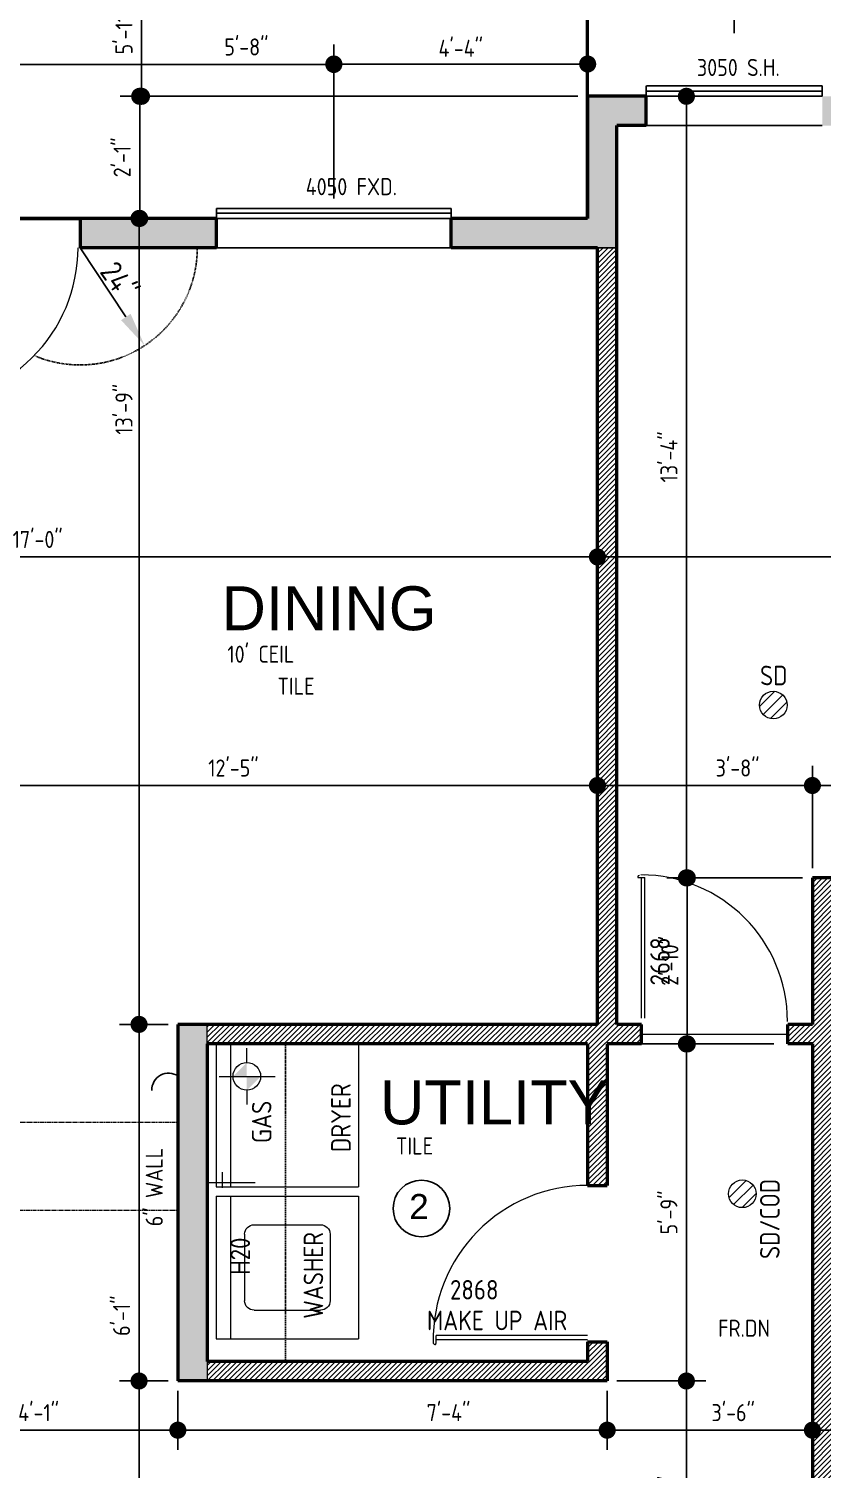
# Model space of a CAD drawing. Header units: inches. Extents: x 4 to 1638, y 6 to 1086.
# Drawn here: x 1094.2 to 1256.6, y 641.7 to 936.5 of the extents above; entities that cross this region are included whole.
import ezdxf
from ezdxf.enums import TextEntityAlignment as Align

# ---------------------------------------------------------------- set-up
doc = ezdxf.new("R2010")
doc.units = ezdxf.units.IN
doc.header["$MEASUREMENT"] = 0
doc.linetypes.add('HIDDEN', pattern=[0.375, 0.25, -0.125])
for name, color, linetype in [('CABS-FLOORPLAN', 132, 'Continuous'), ('ELECTRICAL WIRING', 137, 'HIDDEN'), ('TEXT', 7, 'Continuous'), ('WIN', 2, 'Continuous')]:
    doc.layers.add(name, color=color, linetype=linetype)
for name, color, linetype, lineweight in [('DIMS', 4, 'Continuous', 25), ('DOORS', 127, 'Continuous', 9), ('DOORTEXT', 253, 'Continuous', 20), ('FIXTURES', 2, 'Continuous', 15), ('HATCH', 139, 'Continuous', 0), ('L1', 251, 'Continuous', 0), ('ROOM LBLS', 253, 'Continuous', 30), ('TEXT LBLS', 81, 'Continuous', 18), ('WALLS', 7, 'Continuous', 50), ('WINDWS LBLS', 121, 'Continuous', 18)]:
    doc.layers.add(name, color=color, linetype=linetype, lineweight=lineweight)
doc.styles.add('ARCH', font='ARCHITXT.SHX')
doc.styles.add('SWIS72', font='swissel.ttf', dxfattribs={"height": 4.5})
doc.styles.add('TEXT1', font='ARCHITXT.shx')
doc.dimstyles.new('ARCHITECTURAL', dxfattribs={"dimtxt": 3.5, "dimasz": 3.5, "dimexe": 4, "dimexo": 2, "dimgap": 1.5, "dimtad": 1, "dimdec": 1, "dimzin": 3, "dimdsep": 46, "dimlunit": 4, "dimtxsty": 'ARCH', "dimblk": 'DOT', "dimcen": 0.0625, "dimadec": 0, "dimazin": 0, "dimtfac": 1, "dimtdec": 1, "dimtix": 1, "dimtofl": 0, "dimtmove": 1, "dimatfit": 2, "dimldrblk": 'DOTSMALL', "dimfxl": 1, "dimtolj": 1, "dimtzin": 0, "dimarcsym": 0})
pattern_1 = [(45, (-49103.8698, 93453.425), (-0.530330086, 0.530330086), [])]
pattern_2 = [(45, (-53643.4519, 59312.6311), (-1.175565024, 1.175565024), [])]

# ---------------------------------------------------------------- blocks, each defined once
blk = doc.blocks.new('WASH_DRY')
at = {"layer": 'FIXTURES'}
for p, q in [((-30.7, 37.27), (-30.7, 7.27)), ((-30.7, 37.27), (-0.7, 37.27)), ((-0.7, 37.27), (-0.7, 7.27)), ((1.3, 37.27), (1.3, 7.27)), ((1.3, 37.27), (31.3, 37.27)), ((31.3, 37.27), (31.3, 7.27)), ((-30.7, 34.27), (-0.7, 34.27)), ((1.3, 34.27), (31.3, 34.27)), ((9.3, 31.27), (23.3, 31.27)), ((7.3, 29.27), (7.3, 15.27)), ((25.3, 29.27), (25.3, 15.27)), ((9.3, 13.27), (23.3, 13.27)), ((-30.7, 7.27), (-0.7, 7.27)), ((1.3, 7.27), (31.3, 7.27))]:
    blk.add_line(p, q, dxfattribs=at)
for centre, start, end in [((9.3, 29.27), 90, 180), ((23.3, 29.27), 0, 90), ((9.3, 15.27), 180, 270), ((23.3, 15.27), 270, 0)]:
    blk.add_arc(centre, 2, start, end, dxfattribs=at)
blk = doc.blocks.new('_Dot')
at = {"layer": 'DIMS', "color": 0, "lineweight": -2}
blk.add_line((-0.5, 0), (-1, 0), dxfattribs=at)
at = {"layer": 'DIMS', "color": 0, "const_width": 0.5}
blk.add_lwpolyline([(-0.25, 0, 1), (0.25, 0, 1)], format="xyb", close=True, dxfattribs=at)
blk = doc.blocks.new('*D145')
at = {"layer": 'Defpoints', "color": 0, "ltscale": 0.5, "transparency": 16777216}
for p in [(1075.69, 694.72, 0.25), (1124.69, 659.72), (1124.69, 649.65)]:
    blk.add_point(p, dxfattribs=at)
at = {"layer": 'DIMS', "color": 0, "lineweight": -2, "ltscale": 0.5, "transparency": 16777216}
for p, q in [((1075.69, 692.72), (1075.69, 645.65)), ((1124.69, 657.72), (1124.69, 645.65)), ((1079.19, 649.65), (1121.19, 649.65))]:
    blk.add_line(p, q, dxfattribs=at)
at = {"layer": 'DIMS', "color": 0, "lineweight": -2, "ltscale": 0.5, "transparency": 16777216, "xscale": 3.5, "yscale": 3.5, "zscale": 3.5, "rotation": 180}
blk.add_blockref('_Dot', (1075.69, 649.65), dxfattribs=at)
at = {"layer": 'DIMS', "color": 0, "lineweight": -2, "ltscale": 0.5, "transparency": 16777216, "xscale": 3.5, "yscale": 3.5, "zscale": 3.5}
blk.add_blockref('_Dot', (1124.69, 649.65), dxfattribs=at)
at = {"layer": 'DIMS', "color": 0, "ltscale": 0.5, "transparency": 16777216, "insert": (1096.19, 653.24), "char_height": 3.5, "attachment_point": 5, "style": 'ARCH'}
blk.add_mtext('\\A1;4\'-1"', dxfattribs=at)
blk = doc.blocks.new('_DotSmall')
at = {"layer": 'DIMS', "color": 0, "const_width": 0.5}
blk.add_lwpolyline([(-0.0625, 0, 1), (0.0625, 0, 1)], format="xyb", close=True, dxfattribs=at)
blk = doc.blocks.new('*D146')
at = {"layer": 'Defpoints', "color": 0, "ltscale": 0.5, "transparency": 16777216}
for p in [(1124.69, 659.72), (1212.57, 659.72), (1212.57, 649.65)]:
    blk.add_point(p, dxfattribs=at)
at = {"layer": 'DIMS', "color": 0, "lineweight": -2, "ltscale": 0.5, "transparency": 16777216}
for p, q in [((1124.69, 657.72), (1124.69, 645.65)), ((1212.57, 657.72), (1212.57, 645.65)), ((1128.19, 649.65), (1209.07, 649.65))]:
    blk.add_line(p, q, dxfattribs=at)
at = {"layer": 'DIMS', "color": 0, "lineweight": -2, "ltscale": 0.5, "transparency": 16777216, "xscale": 3.5, "yscale": 3.5, "zscale": 3.5, "rotation": 180}
blk.add_blockref('_Dot', (1124.69, 649.65), dxfattribs=at)
at = {"layer": 'DIMS', "color": 0, "lineweight": -2, "ltscale": 0.5, "transparency": 16777216, "xscale": 3.5, "yscale": 3.5, "zscale": 3.5}
blk.add_blockref('_Dot', (1212.57, 649.65), dxfattribs=at)
at = {"layer": 'DIMS', "color": 0, "ltscale": 0.5, "transparency": 16777216, "insert": (1180.09, 653.24), "char_height": 3.5, "attachment_point": 5, "style": 'ARCH'}
blk.add_mtext('\\A1;7\'-4"', dxfattribs=at)
blk = doc.blocks.new('*D147')
at = {"layer": 'Defpoints', "color": 0, "ltscale": 0.5, "transparency": 16777216}
for p in [(1212.57, 659.72), (1254.57, 649.65), (1254.57, 641.72)]:
    blk.add_point(p, dxfattribs=at)
at = {"layer": 'DIMS', "color": 0, "lineweight": -2, "ltscale": 0.5, "transparency": 16777216}
for p, q in [((1212.57, 657.72), (1212.57, 645.65)), ((1254.57, 643.72), (1254.57, 653.65)), ((1216.07, 649.65), (1251.07, 649.65))]:
    blk.add_line(p, q, dxfattribs=at)
at = {"layer": 'DIMS', "color": 0, "lineweight": -2, "ltscale": 0.5, "transparency": 16777216, "xscale": 3.5, "yscale": 3.5, "zscale": 3.5, "rotation": 180}
blk.add_blockref('_Dot', (1212.57, 649.65), dxfattribs=at)
at = {"layer": 'DIMS', "color": 0, "lineweight": -2, "ltscale": 0.5, "transparency": 16777216, "xscale": 3.5, "yscale": 3.5, "zscale": 3.5}
blk.add_blockref('_Dot', (1254.57, 649.65), dxfattribs=at)
at = {"layer": 'DIMS', "color": 0, "ltscale": 0.5, "transparency": 16777216, "insert": (1238.36, 653.24), "char_height": 3.5, "attachment_point": 5, "style": 'ARCH'}
blk.add_mtext('\\A1;3\'-6"', dxfattribs=at)
blk = doc.blocks.new('*D148')
at = {"layer": 'Defpoints', "color": 0, "ltscale": 0.5, "transparency": 16777216}
for p in [(1329.57, 649.65), (1329.57, 644.02), (1254.57, 634.74)]:
    blk.add_point(p, dxfattribs=at)
at = {"layer": 'DIMS', "color": 0, "lineweight": -2, "ltscale": 0.5, "transparency": 16777216}
for p, q in [((1254.57, 636.74), (1254.57, 653.65)), ((1329.57, 646.02), (1329.57, 653.65)), ((1258.07, 649.65), (1326.07, 649.65))]:
    blk.add_line(p, q, dxfattribs=at)
at = {"layer": 'DIMS', "color": 0, "lineweight": -2, "ltscale": 0.5, "transparency": 16777216, "xscale": 3.5, "yscale": 3.5, "zscale": 3.5, "rotation": 180}
blk.add_blockref('_Dot', (1254.57, 649.65), dxfattribs=at)
at = {"layer": 'DIMS', "color": 0, "lineweight": -2, "ltscale": 0.5, "transparency": 16777216, "xscale": 3.5, "yscale": 3.5, "zscale": 3.5}
blk.add_blockref('_Dot', (1329.57, 649.65), dxfattribs=at)
at = {"layer": 'DIMS', "color": 0, "ltscale": 0.5, "transparency": 16777216, "insert": (1295.16, 653.24), "char_height": 3.5, "attachment_point": 5, "style": 'ARCH'}
blk.add_mtext('\\A1;6\'-3"', dxfattribs=at)
blk = doc.blocks.new('*D154')
at = {"layer": 'Defpoints', "color": 0, "ltscale": 0.5, "transparency": 16777216}
for p in [(1238.58, 958.72), (1238.58, 933.63), (1208.57, 922.72)]:
    blk.add_point(p, dxfattribs=at)
at = {"layer": 'DIMS', "color": 0, "lineweight": -2, "ltscale": 0.5, "transparency": 16777216}
for p, q in [((1208.57, 924.72), (1208.57, 962.72)), ((1238.58, 935.63), (1238.58, 962.72)), ((1212.07, 958.72), (1235.08, 958.72))]:
    blk.add_line(p, q, dxfattribs=at)
at = {"layer": 'DIMS', "color": 0, "lineweight": -2, "ltscale": 0.5, "transparency": 16777216, "xscale": 3.5, "yscale": 3.5, "zscale": 3.5, "rotation": 180}
blk.add_blockref('_Dot', (1208.57, 958.72), dxfattribs=at)
at = {"layer": 'DIMS', "color": 0, "lineweight": -2, "ltscale": 0.5, "transparency": 16777216, "xscale": 3.5, "yscale": 3.5, "zscale": 3.5}
blk.add_blockref('_Dot', (1238.58, 958.72), dxfattribs=at)
at = {"layer": 'DIMS', "color": 0, "ltscale": 0.5, "transparency": 16777216, "insert": (1223.58, 962.31), "char_height": 3.5, "attachment_point": 5, "style": 'ARCH'}
blk.add_mtext('\\A1;2\'-6"', dxfattribs=at)
blk = doc.blocks.new('*D155')
at = {"layer": 'Defpoints', "color": 0, "ltscale": 0.5, "transparency": 16777216}
for p in [(1375.58, 958.72), (1238.58, 933.63), (1375.58, 933.3)]:
    blk.add_point(p, dxfattribs=at)
at = {"layer": 'DIMS', "color": 0, "lineweight": -2, "ltscale": 0.5, "transparency": 16777216}
for p, q in [((1238.58, 935.63), (1238.58, 962.72)), ((1375.58, 935.3), (1375.58, 962.72)), ((1242.08, 958.72), (1372.08, 958.72))]:
    blk.add_line(p, q, dxfattribs=at)
at = {"layer": 'DIMS', "color": 0, "lineweight": -2, "ltscale": 0.5, "transparency": 16777216, "xscale": 3.5, "yscale": 3.5, "zscale": 3.5, "rotation": 180}
blk.add_blockref('_Dot', (1238.58, 958.72), dxfattribs=at)
at = {"layer": 'DIMS', "color": 0, "lineweight": -2, "ltscale": 0.5, "transparency": 16777216, "xscale": 3.5, "yscale": 3.5, "zscale": 3.5}
blk.add_blockref('_Dot', (1375.58, 958.72), dxfattribs=at)
at = {"layer": 'DIMS', "color": 0, "ltscale": 0.5, "transparency": 16777216, "insert": (1307.08, 962.31), "char_height": 3.5, "attachment_point": 5, "style": 'ARCH'}
blk.add_mtext('\\A1;11\'-5"', dxfattribs=at)
blk = doc.blocks.new('*D156')
at = {"layer": 'Defpoints', "color": 0, "ltscale": 0.5, "transparency": 16777216}
for p in [(1405.57, 1039.02), (1405.57, 922.72), (949.57, 897.72)]:
    blk.add_point(p, dxfattribs=at)
at = {"layer": 'DIMS', "color": 0, "lineweight": -2, "ltscale": 0.5, "transparency": 16777216}
for p, q in [((949.57, 899.72), (949.57, 1043.02)), ((1405.57, 924.72), (1405.57, 1043.02)), ((953.07, 1039.02), (1402.07, 1039.02))]:
    blk.add_line(p, q, dxfattribs=at)
at = {"layer": 'DIMS', "color": 0, "lineweight": -2, "ltscale": 0.5, "transparency": 16777216, "xscale": 3.5, "yscale": 3.5, "zscale": 3.5, "rotation": 180}
blk.add_blockref('_Dot', (949.57, 1039.02), dxfattribs=at)
at = {"layer": 'DIMS', "color": 0, "lineweight": -2, "ltscale": 0.5, "transparency": 16777216, "xscale": 3.5, "yscale": 3.5, "zscale": 3.5}
blk.add_blockref('_Dot', (1405.57, 1039.02), dxfattribs=at)
at = {"layer": 'DIMS', "color": 0, "ltscale": 0.5, "transparency": 16777216, "insert": (1177.57, 1042.61), "char_height": 3.5, "attachment_point": 5, "style": 'ARCH'}
blk.add_mtext('\\A1;38\'-0"', dxfattribs=at)
blk = doc.blocks.new('*D157')
at = {"layer": 'Defpoints', "color": 0, "ltscale": 0.5, "transparency": 16777216}
for p in [(1405.57, 1020.72), (1208.57, 993.72), (1405.57, 922.72)]:
    blk.add_point(p, dxfattribs=at)
at = {"layer": 'DIMS', "color": 0, "lineweight": -2, "ltscale": 0.5, "transparency": 16777216}
for p, q in [((1208.57, 995.72), (1208.57, 1024.72)), ((1405.57, 924.72), (1405.57, 1024.72)), ((1212.07, 1020.72), (1402.07, 1020.72))]:
    blk.add_line(p, q, dxfattribs=at)
at = {"layer": 'DIMS', "color": 0, "lineweight": -2, "ltscale": 0.5, "transparency": 16777216, "xscale": 3.5, "yscale": 3.5, "zscale": 3.5, "rotation": 180}
blk.add_blockref('_Dot', (1208.57, 1020.72), dxfattribs=at)
at = {"layer": 'DIMS', "color": 0, "lineweight": -2, "ltscale": 0.5, "transparency": 16777216, "xscale": 3.5, "yscale": 3.5, "zscale": 3.5}
blk.add_blockref('_Dot', (1405.57, 1020.72), dxfattribs=at)
at = {"layer": 'DIMS', "color": 0, "ltscale": 0.5, "transparency": 16777216, "insert": (1307.07, 1024.31), "char_height": 3.5, "attachment_point": 5, "style": 'ARCH'}
blk.add_mtext('\\A1;16\'-5"', dxfattribs=at)
blk = doc.blocks.new('*D167')
at = {"layer": 'Defpoints', "color": 0, "ltscale": 0.5, "transparency": 16777216}
for p in [(1116.75, 659.72), (1124.69, 659.72), (1103.57, 475.72)]:
    blk.add_point(p, dxfattribs=at)
at = {"layer": 'DIMS', "color": 0, "lineweight": -2, "ltscale": 0.5, "transparency": 16777216}
for p, q in [((1122.69, 659.72), (1112.75, 659.72)), ((1116.75, 479.22), (1116.75, 656.22)), ((1105.57, 475.72), (1120.75, 475.72))]:
    blk.add_line(p, q, dxfattribs=at)
at = {"layer": 'DIMS', "color": 0, "lineweight": -2, "ltscale": 0.5, "transparency": 16777216, "xscale": 3.5, "yscale": 3.5, "zscale": 3.5}
for p, rotation in [((1116.75, 659.72), 90), ((1116.75, 475.72), 270)]:
    blk.add_blockref('_Dot', p, dxfattribs=dict(at, rotation=rotation))
at = {"layer": 'DIMS', "color": 0, "ltscale": 0.5, "transparency": 16777216, "insert": (1112.67, 583.04), "char_height": 3.5, "attachment_point": 5, "rotation": 90, "style": 'ARCH'}
blk.add_mtext('\\A1;15\'-4"', dxfattribs=at)
blk = doc.blocks.new('*D168')
at = {"layer": 'Defpoints', "color": 0, "ltscale": 0.5, "transparency": 16777216}
for p in [(1116.75, 897.72), (1116.75, 897.72), (1124.69, 732.72)]:
    blk.add_point(p, dxfattribs=at)
at = {"layer": 'DIMS', "color": 0, "lineweight": -2, "ltscale": 0.5, "transparency": 16777216}
for p, q in [((1114.75, 897.72), (1112.75, 897.72)), ((1116.75, 736.22), (1116.75, 894.22)), ((1122.69, 732.72), (1112.75, 732.72))]:
    blk.add_line(p, q, dxfattribs=at)
at = {"layer": 'DIMS', "color": 0, "lineweight": -2, "ltscale": 0.5, "transparency": 16777216, "xscale": 3.5, "yscale": 3.5, "zscale": 3.5}
for p, rotation in [((1116.75, 897.72), 90), ((1116.75, 732.72), 270)]:
    blk.add_blockref('_Dot', p, dxfattribs=dict(at, rotation=rotation))
at = {"layer": 'DIMS', "color": 0, "ltscale": 0.5, "transparency": 16777216, "insert": (1113.67, 858.65), "char_height": 3.5, "attachment_point": 5, "rotation": 90, "style": 'ARCH'}
blk.add_mtext('\\A1;13\'-9"', dxfattribs=at)
blk = doc.blocks.new('*D170')
at = {"layer": 'Defpoints', "color": 0, "ltscale": 0.5, "transparency": 16777216}
for p in [(1217.66, 728.72), (1228.78, 728.72), (1212.57, 659.72)]:
    blk.add_point(p, dxfattribs=at)
at = {"layer": 'DIMS', "color": 0, "lineweight": -2, "ltscale": 0.5, "transparency": 16777216}
for p, q in [((1219.66, 728.72), (1232.78, 728.72)), ((1228.78, 663.22), (1228.78, 725.22)), ((1214.57, 659.72), (1232.78, 659.72))]:
    blk.add_line(p, q, dxfattribs=at)
at = {"layer": 'DIMS', "color": 0, "lineweight": -2, "ltscale": 0.5, "transparency": 16777216, "xscale": 3.5, "yscale": 3.5, "zscale": 3.5}
for p, rotation in [((1228.78, 728.72), 90), ((1228.78, 659.72), 270)]:
    blk.add_blockref('_Dot', p, dxfattribs=dict(at, rotation=rotation))
at = {"layer": 'DIMS', "color": 0, "ltscale": 0.5, "transparency": 16777216, "insert": (1225.2, 694.22), "char_height": 3.5, "attachment_point": 5, "rotation": 90, "style": 'ARCH'}
blk.add_mtext('\\A1;5\'-9"', dxfattribs=at)
blk = doc.blocks.new('*D171')
at = {"layer": 'Defpoints', "color": 0, "ltscale": 0.5, "transparency": 16777216}
for p in [(1212.57, 659.72), (1219.47, 613.72), (1228.78, 613.72)]:
    blk.add_point(p, dxfattribs=at)
at = {"layer": 'DIMS', "color": 0, "lineweight": -2, "ltscale": 0.5, "transparency": 16777216}
for p, q in [((1214.57, 659.72), (1232.78, 659.72)), ((1228.78, 656.22), (1228.78, 617.22)), ((1221.47, 613.72), (1232.78, 613.72))]:
    blk.add_line(p, q, dxfattribs=at)
at = {"layer": 'DIMS', "color": 0, "lineweight": -2, "ltscale": 0.5, "transparency": 16777216, "xscale": 3.5, "yscale": 3.5, "zscale": 3.5}
for p, rotation in [((1228.78, 659.72), 90), ((1228.78, 613.72), 270)]:
    blk.add_blockref('_Dot', p, dxfattribs=dict(at, rotation=rotation))
at = {"layer": 'DIMS', "color": 0, "ltscale": 0.5, "transparency": 16777216, "insert": (1225.2, 635.16), "char_height": 3.5, "attachment_point": 5, "rotation": 90, "style": 'ARCH'}
blk.add_mtext('\\A1;3\'-10"', dxfattribs=at)
blk = doc.blocks.new('*D176')
at = {"layer": 'Defpoints', "color": 0, "ltscale": 0.5, "transparency": 16777216}
for p in [(1214.57, 922.72), (1228.78, 922.72), (1254.57, 762.72)]:
    blk.add_point(p, dxfattribs=at)
at = {"layer": 'DIMS', "color": 0, "lineweight": -2, "ltscale": 0.5, "transparency": 16777216}
for p, q in [((1216.57, 922.72), (1232.78, 922.72)), ((1228.78, 766.22), (1228.78, 919.22)), ((1252.57, 762.72), (1224.78, 762.72))]:
    blk.add_line(p, q, dxfattribs=at)
at = {"layer": 'DIMS', "color": 0, "lineweight": -2, "ltscale": 0.5, "transparency": 16777216, "xscale": 3.5, "yscale": 3.5, "zscale": 3.5}
for p, rotation in [((1228.78, 922.72), 90), ((1228.78, 762.72), 270)]:
    blk.add_blockref('_Dot', p, dxfattribs=dict(at, rotation=rotation))
at = {"layer": 'DIMS', "color": 0, "ltscale": 0.5, "transparency": 16777216, "insert": (1225.2, 848.9), "char_height": 3.5, "attachment_point": 5, "rotation": 90, "style": 'ARCH'}
blk.add_mtext('\\A1;13\'-4"', dxfattribs=at)
blk = doc.blocks.new('*D181')
at = {"layer": 'Defpoints', "color": 0, "ltscale": 0.5, "transparency": 16777216}
for p in [(1112.86, 993.72), (1117.25, 993.72), (1208.57, 922.72)]:
    blk.add_point(p, dxfattribs=at)
at = {"layer": 'DIMS', "color": 0, "lineweight": -2, "ltscale": 0.5, "transparency": 16777216}
for p, q in [((1114.86, 993.72), (1121.25, 993.72)), ((1117.25, 926.22), (1117.25, 990.22)), ((1206.57, 922.72), (1113.25, 922.72))]:
    blk.add_line(p, q, dxfattribs=at)
at = {"layer": 'DIMS', "color": 0, "lineweight": -2, "ltscale": 0.5, "transparency": 16777216, "xscale": 3.5, "yscale": 3.5, "zscale": 3.5}
for p, rotation in [((1117.25, 993.72), 90), ((1117.25, 922.72), 270)]:
    blk.add_blockref('_Dot', p, dxfattribs=dict(at, rotation=rotation))
at = {"layer": 'DIMS', "color": 0, "ltscale": 0.5, "transparency": 16777216, "insert": (1113.67, 936.19), "char_height": 3.5, "attachment_point": 5, "rotation": 90, "style": 'ARCH'}
blk.add_mtext('\\A1;5\'-11"', dxfattribs=at)
blk = doc.blocks.new('*D182')
at = {"layer": 'Defpoints', "color": 0, "ltscale": 0.5, "transparency": 16777216}
for p in [(1208.57, 929.33), (1156.62, 899.77), (1208.57, 897.72)]:
    blk.add_point(p, dxfattribs=at)
at = {"layer": 'DIMS', "color": 0, "lineweight": -2, "ltscale": 0.5, "transparency": 16777216}
for p, q in [((1156.62, 901.77), (1156.62, 933.33)), ((1208.57, 899.72), (1208.57, 933.33)), ((1160.12, 929.33), (1205.07, 929.33))]:
    blk.add_line(p, q, dxfattribs=at)
at = {"layer": 'DIMS', "color": 0, "lineweight": -2, "ltscale": 0.5, "transparency": 16777216, "xscale": 3.5, "yscale": 3.5, "zscale": 3.5, "rotation": 180}
blk.add_blockref('_Dot', (1156.62, 929.33), dxfattribs=at)
at = {"layer": 'DIMS', "color": 0, "lineweight": -2, "ltscale": 0.5, "transparency": 16777216, "xscale": 3.5, "yscale": 3.5, "zscale": 3.5}
blk.add_blockref('_Dot', (1208.57, 929.33), dxfattribs=at)
at = {"layer": 'DIMS', "color": 0, "ltscale": 0.5, "transparency": 16777216, "insert": (1182.6, 932.54), "char_height": 3.5, "attachment_point": 5, "style": 'ARCH'}
blk.add_mtext('\\A1;4\'-4"', dxfattribs=at)
blk = doc.blocks.new('*D185')
at = {"layer": 'Defpoints', "color": 0, "ltscale": 0.5, "transparency": 16777216}
for p in [(1294.57, 781.63), (1254.57, 762.72), (1294.57, 760.78)]:
    blk.add_point(p, dxfattribs=at)
at = {"layer": 'DIMS', "color": 0, "lineweight": -2, "ltscale": 0.5, "transparency": 16777216}
for p, q in [((1254.57, 764.72), (1254.57, 785.63)), ((1294.57, 762.78), (1294.57, 785.63)), ((1258.07, 781.63), (1291.07, 781.63))]:
    blk.add_line(p, q, dxfattribs=at)
at = {"layer": 'DIMS', "color": 0, "lineweight": -2, "ltscale": 0.5, "transparency": 16777216, "xscale": 3.5, "yscale": 3.5, "zscale": 3.5, "rotation": 180}
blk.add_blockref('_Dot', (1254.57, 781.63), dxfattribs=at)
at = {"layer": 'DIMS', "color": 0, "lineweight": -2, "ltscale": 0.5, "transparency": 16777216, "xscale": 3.5, "yscale": 3.5, "zscale": 3.5}
blk.add_blockref('_Dot', (1294.57, 781.63), dxfattribs=at)
at = {"layer": 'DIMS', "color": 0, "ltscale": 0.5, "transparency": 16777216, "insert": (1274.57, 785.21), "char_height": 3.5, "attachment_point": 5, "style": 'ARCH'}
blk.add_mtext('\\A1;3\'-4"', dxfattribs=at)
blk = doc.blocks.new('*D187')
at = {"layer": 'Defpoints', "color": 0, "ltscale": 0.5, "transparency": 16777216}
for p in [(1254.57, 762.72), (1228.97, 728.72), (1248.66, 728.72)]:
    blk.add_point(p, dxfattribs=at)
at = {"layer": 'DIMS', "color": 0, "lineweight": -2, "ltscale": 0.5, "transparency": 16777216}
for p, q in [((1252.57, 762.72), (1224.97, 762.72)), ((1228.97, 759.22), (1228.97, 732.22)), ((1246.66, 728.72), (1224.97, 728.72))]:
    blk.add_line(p, q, dxfattribs=at)
at = {"layer": 'DIMS', "color": 0, "lineweight": -2, "ltscale": 0.5, "transparency": 16777216, "xscale": 3.5, "yscale": 3.5, "zscale": 3.5}
for p, rotation in [((1228.97, 762.72), 90), ((1228.97, 728.72), 270)]:
    blk.add_blockref('_Dot', p, dxfattribs=dict(at, rotation=rotation))
at = {"layer": 'DIMS', "color": 0, "ltscale": 0.5, "transparency": 16777216, "insert": (1225.39, 745.72), "char_height": 3.5, "attachment_point": 5, "rotation": 90, "style": 'ARCH'}
blk.add_mtext('\\A1;2\'-10"', dxfattribs=at)
blk = doc.blocks.new('*D202')
at = {"layer": 'Defpoints', "color": 0, "ltscale": 0.5, "transparency": 16777216}
for p in [(1088.68, 929.24), (1156.62, 899.77), (1088.68, 897.72)]:
    blk.add_point(p, dxfattribs=at)
at = {"layer": 'DIMS', "color": 0, "lineweight": -2, "ltscale": 0.5, "transparency": 16777216}
for p, q in [((1088.68, 899.72), (1088.68, 933.24)), ((1156.62, 901.77), (1156.62, 933.24)), ((1153.12, 929.24), (1092.18, 929.24))]:
    blk.add_line(p, q, dxfattribs=at)
at = {"layer": 'DIMS', "color": 0, "lineweight": -2, "ltscale": 0.5, "transparency": 16777216, "xscale": 3.5, "yscale": 3.5, "zscale": 3.5, "rotation": 180}
blk.add_blockref('_Dot', (1088.68, 929.24), dxfattribs=at)
at = {"layer": 'DIMS', "color": 0, "lineweight": -2, "ltscale": 0.5, "transparency": 16777216, "xscale": 3.5, "yscale": 3.5, "zscale": 3.5}
blk.add_blockref('_Dot', (1156.62, 929.24), dxfattribs=at)
at = {"layer": 'DIMS', "color": 0, "ltscale": 0.5, "transparency": 16777216, "insert": (1138.72, 932.82), "char_height": 3.5, "attachment_point": 5, "style": 'ARCH'}
blk.add_mtext('\\A1;5\'-8"', dxfattribs=at)
blk = doc.blocks.new('*D203')
at = {"layer": 'Defpoints', "color": 0, "ltscale": 0.5, "transparency": 16777216}
for p in [(1116.75, 732.72), (1124.69, 732.72), (1124.69, 659.72)]:
    blk.add_point(p, dxfattribs=at)
at = {"layer": 'DIMS', "color": 0, "lineweight": -2, "ltscale": 0.5, "transparency": 16777216}
for p, q in [((1122.69, 732.72), (1112.75, 732.72)), ((1116.75, 663.22), (1116.75, 729.22)), ((1122.69, 659.72), (1112.75, 659.72))]:
    blk.add_line(p, q, dxfattribs=at)
at = {"layer": 'DIMS', "color": 0, "lineweight": -2, "ltscale": 0.5, "transparency": 16777216, "xscale": 3.5, "yscale": 3.5, "zscale": 3.5}
for p, rotation in [((1116.75, 732.72), 90), ((1116.75, 659.72), 270)]:
    blk.add_blockref('_Dot', p, dxfattribs=dict(at, rotation=rotation))
at = {"layer": 'DIMS', "color": 0, "ltscale": 0.5, "transparency": 16777216, "insert": (1113.17, 673.09), "char_height": 3.5, "attachment_point": 5, "rotation": 90, "style": 'ARCH'}
blk.add_mtext('\\A1;6\'-1"', dxfattribs=at)
blk = doc.blocks.new('*D210')
at = {"layer": 'Defpoints', "color": 0, "ltscale": 0.5, "transparency": 16777216}
for p in [(1210.57, 781.63), (1210.57, 765.72), (1254.57, 762.72)]:
    blk.add_point(p, dxfattribs=at)
at = {"layer": 'DIMS', "color": 0, "lineweight": -2, "ltscale": 0.5, "transparency": 16777216}
for p, q in [((1210.57, 767.72), (1210.57, 785.63)), ((1254.57, 764.72), (1254.57, 785.63)), ((1251.07, 781.63), (1214.07, 781.63))]:
    blk.add_line(p, q, dxfattribs=at)
at = {"layer": 'DIMS', "color": 0, "lineweight": -2, "ltscale": 0.5, "transparency": 16777216, "xscale": 3.5, "yscale": 3.5, "zscale": 3.5, "rotation": 180}
blk.add_blockref('_Dot', (1210.57, 781.63), dxfattribs=at)
at = {"layer": 'DIMS', "color": 0, "lineweight": -2, "ltscale": 0.5, "transparency": 16777216, "xscale": 3.5, "yscale": 3.5, "zscale": 3.5}
blk.add_blockref('_Dot', (1254.57, 781.63), dxfattribs=at)
at = {"layer": 'DIMS', "color": 0, "ltscale": 0.5, "transparency": 16777216, "insert": (1239.26, 785.21), "char_height": 3.5, "attachment_point": 5, "style": 'ARCH'}
blk.add_mtext('\\A1;3\'-8"', dxfattribs=at)
blk = doc.blocks.new('*D213')
at = {"layer": 'Defpoints', "color": 0, "ltscale": 0.5, "transparency": 16777216}
for p in [(1006.54, 867.72, -0.03), (1210.57, 828.42), (1210.57, 821.01)]:
    blk.add_point(p, dxfattribs=at)
at = {"layer": 'DIMS', "color": 0, "lineweight": -2, "ltscale": 0.5, "transparency": 16777216}
for p, q in [((1006.54, 865.72), (1006.54, 824.42)), ((1210.57, 823.01), (1210.57, 832.42)), ((1010.04, 828.42), (1207.07, 828.42))]:
    blk.add_line(p, q, dxfattribs=at)
at = {"layer": 'DIMS', "color": 0, "lineweight": -2, "ltscale": 0.5, "transparency": 16777216, "xscale": 3.5, "yscale": 3.5, "zscale": 3.5, "rotation": 180}
blk.add_blockref('_Dot', (1006.54, 828.42), dxfattribs=at)
at = {"layer": 'DIMS', "color": 0, "lineweight": -2, "ltscale": 0.5, "transparency": 16777216, "xscale": 3.5, "yscale": 3.5, "zscale": 3.5}
blk.add_blockref('_Dot', (1210.57, 828.42), dxfattribs=at)
at = {"layer": 'DIMS', "color": 0, "ltscale": 0.5, "transparency": 16777216, "insert": (1096, 832), "char_height": 3.5, "attachment_point": 5, "style": 'ARCH'}
blk.add_mtext('\\A1;17\'-0"', dxfattribs=at)
blk = doc.blocks.new('*D188')
at = {"layer": 'Defpoints', "color": 0, "ltscale": 0.5, "transparency": 16777216}
for p in [(1208.57, 1020.72), (1208.57, 993.72), (949.57, 897.72)]:
    blk.add_point(p, dxfattribs=at)
at = {"layer": 'DIMS', "color": 0, "lineweight": -2, "ltscale": 0.5, "transparency": 16777216}
for p, q in [((949.57, 899.72), (949.57, 1024.72)), ((1208.57, 995.72), (1208.57, 1024.72)), ((953.07, 1020.72), (1205.07, 1020.72))]:
    blk.add_line(p, q, dxfattribs=at)
at = {"layer": 'DIMS', "color": 0, "lineweight": -2, "ltscale": 0.5, "transparency": 16777216, "xscale": 3.5, "yscale": 3.5, "zscale": 3.5, "rotation": 180}
blk.add_blockref('_Dot', (949.57, 1020.72), dxfattribs=at)
at = {"layer": 'DIMS', "color": 0, "lineweight": -2, "ltscale": 0.5, "transparency": 16777216, "xscale": 3.5, "yscale": 3.5, "zscale": 3.5}
blk.add_blockref('_Dot', (1208.57, 1020.72), dxfattribs=at)
at = {"layer": 'DIMS', "color": 0, "ltscale": 0.5, "transparency": 16777216, "insert": (1079.07, 1024.31), "char_height": 3.5, "attachment_point": 5, "style": 'ARCH'}
blk.add_mtext('\\A1;21\'-7"', dxfattribs=at)
blk = doc.blocks.new('*D190')
at = {"layer": 'Defpoints', "color": 0, "ltscale": 0.5, "transparency": 16777216}
for p in [(1061.57, 789.09), (1210.57, 789.07), (1210.57, 781.63)]:
    blk.add_point(p, dxfattribs=at)
at = {"layer": 'DIMS', "color": 0, "lineweight": -2, "ltscale": 0.5, "transparency": 16777216}
for p, q in [((1061.57, 787.09), (1061.57, 777.63)), ((1210.57, 787.07), (1210.57, 777.63)), ((1065.07, 781.63), (1207.07, 781.63))]:
    blk.add_line(p, q, dxfattribs=at)
at = {"layer": 'DIMS', "color": 0, "lineweight": -2, "ltscale": 0.5, "transparency": 16777216, "xscale": 3.5, "yscale": 3.5, "zscale": 3.5, "rotation": 180}
blk.add_blockref('_Dot', (1061.57, 781.63), dxfattribs=at)
at = {"layer": 'DIMS', "color": 0, "lineweight": -2, "ltscale": 0.5, "transparency": 16777216, "xscale": 3.5, "yscale": 3.5, "zscale": 3.5}
blk.add_blockref('_Dot', (1210.57, 781.63), dxfattribs=at)
at = {"layer": 'DIMS', "color": 0, "ltscale": 0.5, "transparency": 16777216, "insert": (1136.07, 785.21), "char_height": 3.5, "attachment_point": 5, "style": 'ARCH'}
blk.add_mtext('\\A1;12\'-5"', dxfattribs=at)
blk = doc.blocks.new('*D191')
at = {"layer": 'Defpoints', "color": 0, "ltscale": 0.5, "transparency": 16777216}
for p in [(1405.57, 828.42), (1210.57, 821.01), (1405.57, 815.84)]:
    blk.add_point(p, dxfattribs=at)
at = {"layer": 'DIMS', "color": 0, "lineweight": -2, "ltscale": 0.5, "transparency": 16777216}
for p, q in [((1210.57, 823.01), (1210.57, 832.42)), ((1405.57, 817.84), (1405.57, 832.42)), ((1214.07, 828.42), (1402.07, 828.42))]:
    blk.add_line(p, q, dxfattribs=at)
at = {"layer": 'DIMS', "color": 0, "lineweight": -2, "ltscale": 0.5, "transparency": 16777216, "xscale": 3.5, "yscale": 3.5, "zscale": 3.5, "rotation": 180}
blk.add_blockref('_Dot', (1210.57, 828.42), dxfattribs=at)
at = {"layer": 'DIMS', "color": 0, "lineweight": -2, "ltscale": 0.5, "transparency": 16777216, "xscale": 3.5, "yscale": 3.5, "zscale": 3.5}
blk.add_blockref('_Dot', (1405.57, 828.42), dxfattribs=at)
at = {"layer": 'DIMS', "color": 0, "ltscale": 0.5, "transparency": 16777216, "insert": (1295.61, 832), "char_height": 3.5, "attachment_point": 5, "style": 'ARCH'}
blk.add_mtext('\\A1;16\'-3"', dxfattribs=at)
blk = doc.blocks.new('*D218')
at = {"layer": 'Defpoints', "color": 0, "ltscale": 0.5, "transparency": 16777216}
for p in [(1208.57, 922.72, 0.03), (1112.88, 897.72), (1116.88, 897.72)]:
    blk.add_point(p, dxfattribs=at)
at = {"layer": 'DIMS', "color": 0, "lineweight": -2, "ltscale": 0.5, "transparency": 16777216}
for p, q in [((1206.57, 922.72), (1112.88, 922.72)), ((1116.88, 919.22), (1116.88, 901.22)), ((1114.88, 897.72), (1120.88, 897.72))]:
    blk.add_line(p, q, dxfattribs=at)
at = {"layer": 'DIMS', "color": 0, "lineweight": -2, "ltscale": 0.5, "transparency": 16777216, "xscale": 3.5, "yscale": 3.5, "zscale": 3.5}
for p, rotation in [((1116.88, 922.72), 90), ((1116.88, 897.72), 270)]:
    blk.add_blockref('_Dot', p, dxfattribs=dict(at, rotation=rotation))
at = {"layer": 'DIMS', "color": 0, "ltscale": 0.5, "transparency": 16777216, "insert": (1113.29, 910.22), "char_height": 3.5, "attachment_point": 5, "rotation": 90, "style": 'ARCH'}
blk.add_mtext('\\A1;2\'-1"', dxfattribs=at)

msp = doc.modelspace()

# ---------------------------------------------------------------- hatches: boundary and pattern name
at = {"layer": 'HATCH'}
h = msp.add_hatch(color=9, dxfattribs=at)
h.dxf.hatch_style = 1
h.set_gradient(color1=(199, 200, 202), color2=(147, 149, 152), name='INVCYLINDER')
h.paths.add_polyline_path([(1399.57, 916.72), (1399.57, 680.72), (1405.57, 680.72), (1405.57, 922.72), (1393.57, 922.72), (1393.57, 916.72)])
h.paths.add_polyline_path([(1357.57, 916.72), (1357.57, 922.72), (1256.57, 922.72), (1256.57, 916.72)])
h.paths.add_polyline_path([(1214.57, 916.72), (1220.57, 916.72), (1220.57, 922.72), (1208.57, 922.72), (1208.57, 897.72), (1180.62, 897.72), (1180.62, 891.72), (1210.57, 891.72), (1214.57, 891.72)])
h = msp.add_hatch(color=9, dxfattribs=at)
h.dxf.hatch_style = 1
h.set_gradient(color1=(199, 200, 202), color2=(147, 149, 152), name='INVCYLINDER')
h.paths.add_polyline_path([(1104.68, 897.72), (1132.62, 897.72), (1132.62, 891.72), (1104.68, 891.72)])
at = {"layer": 'HATCH', "ltscale": 0.5}
h = msp.add_hatch(dxfattribs=at)
h.set_pattern_fill('ANSI31', color=256, scale=6, style=0)
h.set_pattern_definition(pattern_1)
h.paths.add_polyline_path([(1210.57, 732.72), (1130.69, 732.72), (1130.69, 728.72), (1208.57, 728.72), (1208.57, 699.72), (1212.57, 699.72), (1212.57, 728.72), (1219.57, 728.72), (1219.57, 732.72), (1214.57, 732.72), (1214.57, 891.72), (1210.57, 891.72)])
h = msp.add_hatch(dxfattribs=at)
h.set_pattern_fill('ANSI31', color=256, scale=6, style=0)
h.set_pattern_definition(pattern_1)
h.paths.add_polyline_path([(1258.57, 758.72), (1282.57, 758.72), (1282.57, 762.72), (1254.57, 762.72), (1254.57, 732.72), (1249.57, 732.72), (1249.57, 728.72), (1254.57, 728.72), (1254.57, 617.72), (1187.66, 617.72), (1187.66, 613.72), (1190.57, 613.72), (1190.57, 585.72), (1160.57, 585.72), (1160.57, 613.72), (1163.66, 613.72), (1163.66, 617.72), (1156.57, 617.72), (1156.57, 521.72), (1160.57, 521.72), (1160.57, 581.72), (1194.57, 581.72), (1194.57, 613.72), (1254.57, 613.72), (1254.57, 581.72), (1254.57, 521.72), (1254.57, 515.72), (1254.57, 511.89), (1258.57, 511.89), (1258.57, 599.72), (1266.07, 599.72), (1266.07, 603.72), (1258.57, 603.72), (1258.57, 627.72), (1329.57, 627.72), (1329.57, 603.72), (1322.07, 603.72), (1322.07, 599.72), (1399.57, 599.72), (1399.57, 603.72), (1333.57, 603.72), (1333.57, 702.79), (1333.57, 758.72), (1337.57, 758.72), (1337.57, 762.72), (1306.57, 762.72), (1306.57, 758.72), (1329.57, 758.72), (1329.57, 694.22), (1329.57, 631.72), (1258.57, 631.72)])
at = {"layer": 'HATCH'}
h = msp.add_hatch(color=9, dxfattribs=at)
h.dxf.hatch_style = 1
h.set_gradient(color1=(199, 200, 202), color2=(147, 149, 152), name='INVCYLINDER')
h.paths.add_polyline_path([(1124.69, 732.72), (1130.69, 732.72), (1130.69, 659.72), (1124.69, 659.72)])
at = {"layer": 'HATCH', "ltscale": 0.5}
h = msp.add_hatch(dxfattribs=at)
h.set_pattern_fill('ANSI31', color=256, scale=6, style=0)
h.set_pattern_definition([(45, (-49162.19945, 93144.4073), (-0.530330086, 0.530330086), [])])
h.paths.add_polyline_path([(1130.69, 663.72), (1208.57, 663.72), (1208.57, 667.72), (1212.57, 667.72), (1212.57, 659.72), (1130.69, 659.72)])
at = {"layer": 'TEXT LBLS'}
h = msp.add_hatch(dxfattribs=at)
h.set_pattern_fill('ANSI31', color=256, scale=13.3, style=0)
h.set_pattern_definition(pattern_2)
h.paths.add_polyline_path([(1243.73, 798.09, -1), (1249.4, 798.09, -1)])
h = msp.add_hatch(dxfattribs=at)
h.set_pattern_fill('ANSI31', color=256, scale=13.3, style=0)
h.set_pattern_definition(pattern_2)
h.paths.add_polyline_path([(1243.73, 798.09, -1), (1249.4, 798.09, -1)])
h = msp.add_hatch(dxfattribs=at)
h.set_pattern_fill('ANSI31', color=256, scale=13.3, style=0)
h.set_pattern_definition([(45, (-53687.424, 59146.1632), (-1.175565024, 1.175565024), [])])
h.paths.add_polyline_path([(1237.38, 698.04, -1), (1243.05, 698.04, -1)])

# ---------------------------------------------------------------- linework, layer by layer
at = {"layer": 'CABS-FLOORPLAN', "color": 1, "linetype": 'HIDDEN'}
msp.add_line((1146.75, 663.72, 0.03), (1146.75, 728.53, 0.03), dxfattribs=at)
at = {"layer": 'DOORS'}
for p, q in [((1218.96, 762.77, 0.03), (1220.24, 762.77, 0.03)), ((1219.57, 733.99, 0.03), (1219.57, 762.77, 0.03)), ((1220.24, 763.21, 0.03), (1220.24, 763.21, 0.03)), ((1220.24, 733.99, 0.03), (1220.24, 762.77, 0.03)), ((1176.96, 669.06, 0.03), (1176.95, 669.06, 0.03)), ((1208.53, 669.06, 0.03), (1177.53, 669.06, 0.03)), ((1177.53, 667.38, 0.03), (1177.53, 669.06, 0.03)), ((1208.53, 668.18, 0.03), (1177.53, 668.18, 0.03))]:
    msp.add_line(p, q, dxfattribs=at)
for centre, radius, start, end in [((1072.68, 891.72, 0.03), 31.58, 269.0078, 0), ((1219.16, 762.88, 0.03), 0.336, 90.9922, 171.1058), ((1218.96, 762.91, 0.03), 0.134, 171.1058, 270), ((1219.47, 733.33, 0.03), 30, 0, 90), ((1208.53, 668.18, 0.03), 31.58, 90, 180.9922), ((1177.39, 667.64, 0.03), 0.439, 180.9922, 261.1058), ((1177.35, 667.38, 0.03), 0.175, 261.1058, 0)]:
    msp.add_arc(centre, radius, start, end, dxfattribs=at)
at = {"layer": 'ELECTRICAL WIRING', "linetype": 'ByBlock', "lineweight": -2, "ltscale": 0.5, "elevation": 0.03}
msp.add_lwpolyline([(1114.04, 877.54), (1104.68, 891.72)], dxfattribs=at)
at = {"layer": 'ELECTRICAL WIRING', "ltscale": 0.5}
msp.add_arc((1104.68, 891.72, 0.03), 24, 246.8913, 0, dxfattribs=at)
msp.add_solid([(1113.07, 876.9, 0.03), (1117.9, 871.7, 0.03), (1115.02, 878.18, 0.03)], dxfattribs=at)
at = {"layer": 'HATCH', "ltscale": 0.5}
for p, q in [((1130.69, 728.72, 0.03), (1130.69, 732.72, 0.03)), ((1130.69, 663.72, 0.03), (1130.69, 659.72, 0.03))]:
    msp.add_line(p, q, dxfattribs=at)
at = {"layer": 'L1', "ltscale": 0.5}
msp.add_line((1219.58, 730.72, 0.03), (1249.58, 730.72, 0.03), dxfattribs=at)
at = {"layer": 'L1', "linetype": 'HIDDEN', "ltscale": 0.75}
for p, q in [((969.57, 712.72, 0.03), (1124.69, 712.72, 0.03)), ((967.57, 694.72, 0.03), (1124.69, 694.72, 0.03))]:
    msp.add_line(p, q, dxfattribs=at)
at = {"layer": 'TEXT'}
msp.add_circle((1174.54, 695.05), 5.79, dxfattribs=at)
msp.add_arc((1122.78, 719.35, 0.03), 3.4, 54.4696, 183.2092, dxfattribs=at)
at = {"layer": 'TEXT LBLS'}
for p, q in [((1138.81, 724.92, 0.03), (1138.81, 727.87, 0.03)), ((1133.16, 722.08, 0.03), (1144.59, 722.08, 0.03)), ((1138.81, 719.25, 0.03), (1138.81, 716.3, 0.03)), ((1133.83, 699.26, 0.03), (1133.83, 702.45, 0.03)), ((1140.49, 700.31, 0.03), (1130.69, 700.31, 0.03))]:
    msp.add_line(p, q, dxfattribs=at)
for centre in [(1246.56, 798.09, 0.03), (1246.56, 798.09, 0.03), (1138.81, 722.08, 0.03), (1240.22, 698.04, 0.03)]:
    msp.add_circle(centre, 2.83, dxfattribs=at)
msp.add_solid([(1138.81, 724.92, 0.03), (1135.97, 722.08, 0.03), (1138.81, 719.25, 0.03), (1141.64, 722.08, 0.03)], dxfattribs=at)
at = {"layer": 'WALLS', "ltscale": 0.5}
for p, q in [((1208.57, 897.72, 0.03), (1208.57, 993.72, 0.03)), ((1214.57, 732.72, 0.03), (1214.57, 916.72, 0.03)), ((1072.68, 897.72, 0.03), (1104.68, 897.72, 0.03)), ((1208.57, 897.72, 0.03), (1180.62, 897.72, 0.03)), ((1132.62, 891.72, 0.03), (1104.68, 891.72, 0.03)), ((1210.57, 891.72, 0.03), (1180.62, 891.72, 0.03)), ((1210.57, 732.72, 0.03), (1210.57, 891.72, 0.03)), ((1210.57, 732.72, 0.03), (1124.69, 732.72, 0.03)), ((1208.57, 728.72, 0.03), (1130.69, 728.72, 0.03)), ((1208.57, 663.72, 0.03), (1130.69, 663.72, 0.03)), ((1212.57, 659.72, 0.03), (1124.69, 659.72, 0.03))]:
    msp.add_line(p, q, dxfattribs=at)
at = {"layer": 'WALLS'}
for p, q in [((1220.57, 922.72, 0.03), (1208.57, 922.72, 0.03)), ((1208.57, 922.72, 0.03), (1208.57, 897.72, 0.03)), ((1220.57, 918.72, 0.03), (1220.57, 922.72, 0.03)), ((1220.57, 918.72, 0.03), (1220.57, 922.72, 0.03)), ((1220.57, 916.72, 0.03), (1220.57, 922.72, 0.03)), ((1220.57, 916.72, 0.03), (1214.57, 916.72, 0.03)), ((1132.62, 897.72, 0.03), (949.57, 897.72, 0.03)), ((1104.68, 897.72, 0.03), (1104.68, 891.72, 0.03)), ((1132.62, 897.77, 0.03), (1132.62, 897.72, 0.03)), ((1132.62, 893.72, 0.03), (1132.62, 897.72, 0.03)), ((1132.62, 891.72, 0.03), (1132.62, 897.72, 0.03)), ((1180.62, 891.72, 0.03), (1180.62, 897.72, 0.03)), ((1254.57, 762.72, 0.03), (1254.57, 732.72, 0.03)), ((1282.57, 762.72, 0.03), (1254.57, 762.72, 0.03)), ((1124.69, 732.72, 0.03), (1124.69, 659.72, 0.03)), ((1219.57, 732.72, 0.03), (1214.57, 732.72, 0.03)), ((1219.57, 728.72, 0.03), (1219.57, 732.72, 0.03)), ((1254.57, 732.72, 0.03), (1249.57, 732.72, 0.03)), ((1249.57, 728.72, 0.03), (1249.57, 732.72, 0.03)), ((1130.69, 728.72, 0.03), (1130.69, 663.72, 0.03)), ((1208.57, 728.72, 0.03), (1208.57, 699.72, 0.03)), ((1212.57, 728.72, 0.03), (1212.57, 699.72, 0.03)), ((1219.57, 728.72, 0.03), (1212.57, 728.72, 0.03)), ((1254.57, 728.72, 0.03), (1249.57, 728.72, 0.03)), ((1254.57, 728.72, 0.03), (1254.57, 617.72, 0.03)), ((1208.57, 699.72, 0.03), (1212.57, 699.72, 0.03)), ((1208.57, 667.72, 0.03), (1208.57, 663.72, 0.03)), ((1208.57, 667.72, 0.03), (1212.57, 667.72, 0.03)), ((1212.57, 667.72, 0.03), (1212.57, 659.72, 0.03))]:
    msp.add_line(p, q, dxfattribs=at)
at = {"layer": 'WIN', "color": 135}
for p, q in [((1220.57, 922.72, 0.03), (1220.57, 924.85, 0.03)), ((1256.57, 923.77, 0.03), (1220.57, 923.77, 0.03)), ((1256.58, 924.86, 0.03), (1220.58, 924.86, 0.03)), ((1256.57, 922.77, 0.03), (1256.57, 924.86, 0.03)), ((1256.57, 922.72, 0.03), (1220.57, 922.72, 0.03)), ((1256.57, 916.72, 0.03), (1220.57, 916.72, 0.03)), ((1132.62, 899.77, 0.03), (1180.62, 899.77, 0.03)), ((1132.62, 897.77, 0.03), (1132.62, 899.77, 0.03)), ((1180.62, 897.72, 0.03), (1180.62, 899.77, 0.03)), ((1132.62, 898.77, 0.03), (1180.62, 898.77, 0.03)), ((1132.62, 897.72, 0.03), (1180.62, 897.72, 0.03)), ((1132.62, 891.72, 0.03), (1180.62, 891.72, 0.03)), ((1210.57, 891.72, 0.03), (1214.57, 891.72, 0.03))]:
    msp.add_line(p, q, dxfattribs=at)

# ---------------------------------------------------------------- block references
at = {"layer": 'FIXTURES', "xscale": -0.9717229706371169, "yscale": 0.9717229706371169, "zscale": 0.9717229706371169, "rotation": 90}
msp.add_blockref('WASH_DRY', (1168.75, 698.8, 0.03), dxfattribs=at)

# ---------------------------------------------------------------- texts
at = {"layer": 'DOORTEXT', "color": 7, "style": 'TEXT1'}
msp.add_text('2668', height=4, rotation=90, dxfattribs=at).set_placement((1225.38, 740.7, 0.03))
for s, p in [('2868', (1180.39, 676.4, 0.03)), ('MAKE UP AIR', (1175.68, 670.11, 0.03))]:
    msp.add_text(s, height=4, dxfattribs=at).set_placement(p)
at = {"layer": 'ELECTRICAL WIRING', "linetype": 'ByBlock', "lineweight": -2, "ltscale": 0.5, "style": 'TEXT1'}
msp.add_text('24"', height=4.5, rotation=305.1508, dxfattribs=at).set_placement((1110.76, 883.63, 0.03), align=Align.CENTER)
at = {"layer": 'ROOM LBLS', "style": 'SWIS72'}
for s, p in [('DINING', (1133.63, 813.41, 0.03)), ('UTILITY ', (1166.06, 712.25, 0.03))]:
    msp.add_text(s, height=9, dxfattribs=at).set_placement(p)
at = {"layer": 'TEXT'}
for s, height, style, p in [("10' CEIL", 3.5, 'TEXT1', (1134.83, 806.75, 0.03)), ('TILE ', 3.5, 'TEXT1', (1145.08, 800.21, 0.03)), ('TILE ', 3.5, 'TEXT1', (1169.33, 706.08, 0.03)), ('2', 5.14, 'SWIS72', (1172.05, 692.86)), ('FR.DN', 3.5, 'TEXT1', (1235.27, 668.77))]:
    msp.add_text(s, height=height, dxfattribs=dict(at, style=style)).set_placement(p)
at = {"layer": 'TEXT', "style": 'TEXT1'}
msp.add_text('6" WALL', height=3.5, rotation=90, dxfattribs=at).set_placement((1121.61, 691.4, 0.03))
at = {"layer": 'TEXT LBLS', "style": 'TEXT1'}
msp.add_text('SD', height=4, dxfattribs=at).set_placement((1243.85, 802.15, 0.03))
for s, p in [('DRYER ', (1160.07, 706.59, 0.03)), ('GAS', (1143.85, 708.44, 0.03)), ('SD/COD', (1247.86, 684.69, 0.03)), ('WASHER ', (1154.44, 672.46, 0.03))]:
    msp.add_text(s, height=4, rotation=90, dxfattribs=at).set_placement(p)
msp.add_text('H20', height=4, rotation=90, dxfattribs=at).set_placement((1139.46, 685.28, 0.03), align=Align.CENTER)
at = {"layer": 'WINDWS LBLS', "color": 7, "style": 'TEXT1'}
for s, p in [('3050 S.H.', (1230.94, 926.87, 0.03)), ('4050 FXD.', (1150.87, 902.47, 0.03))]:
    msp.add_text(s, height=3.5, dxfattribs=at).set_placement(p)

# ---------------------------------------------------------------- dimensions: what is measured, and where the dimension line sits
at = {"layer": 'DIMS', "ltscale": 0.5}
for base, p1, p2, angle, picture, middle in [((1405.57, 1039.02, 0.03), (949.57, 897.72, 0.03), (1405.57, 922.72, 0.03), 180, '*D156', (1177.57, 1042.61, 0.03)), ((1208.57, 1020.72, 0.03), (949.57, 897.72, 0.03), (1208.57, 993.72, 0.03), 180, '*D188', (1079.07, 1024.31, 0.03)), ((1405.57, 1020.72, 0.03), (1208.57, 993.72, 0.03), (1405.57, 922.72, 0.03), 180, '*D157', (1307.07, 1024.31, 0.03)), ((1238.58, 958.72, 0.03), (1208.57, 922.72, 0.03), (1238.58, 933.63, 0.03), 180, '*D154', (1223.58, 962.31, 0.03)), ((1375.58, 958.72, 0.03), (1238.58, 933.63, 0.03), (1375.58, 933.3, 0.03), 180, '*D155', (1307.08, 962.31, 0.03)), ((1116.88, 897.72), (1208.57, 922.72, 0.03), (1112.88, 897.72), 90, '*D218', (1113.29, 910.22)), ((1210.57, 781.63, 0.03), (1061.57, 789.09, 0.03), (1210.57, 789.07, 0.03), 180, '*D190', (1136.07, 785.21, 0.03)), ((1294.57, 781.63, 0.03), (1254.57, 762.72, 0.03), (1294.57, 760.78, 0.03), 180, '*D185', (1274.57, 785.21, 0.03)), ((1228.97, 728.72, 0.03), (1254.57, 762.72, 0.03), (1248.66, 728.72, 0.03), 90, '*D187', (1225.39, 745.72, 0.03)), ((1228.78, 728.72, 0.03), (1212.57, 659.72, 0.03), (1217.66, 728.72, 0.03), 90, '*D170', (1225.2, 694.22, 0.03))]:
    dim = msp.add_linear_dim(base=base, p1=p1, p2=p2, angle=angle, dimstyle='ARCHITECTURAL', dxfattribs=at)
    dim.commit()
    dim.dimension.update_dxf_attribs({"geometry": picture, "text_midpoint": middle})
for base, p1, p2, angle, picture, middle in [((1117.25, 993.72, 0.03), (1208.57, 922.72, 0.03), (1112.86, 993.72, 0.03), 90, '*D181', (1117.25, 936.19, 0.03)), ((1088.68, 929.24, 0.03), (1156.62, 899.77, 0.03), (1088.68, 897.72, 0.03), 180, '*D202', (1138.72, 929.24, 0.03)), ((1208.5727, 929.3277, 0.0271), (1156.6241, 899.7713, 0.0271), (1208.5727, 897.7234, 0.0271), 180, '*D182', (1182.5984, 928.9527, 0.0271)), ((1228.78, 922.72, 0.03), (1254.57, 762.72, 0.03), (1214.57, 922.72, 0.03), 90, '*D176', (1228.78, 848.9, 0.03)), ((1116.75, 897.72, 0.03), (1124.69, 732.72, 0.03), (1116.75, 897.72, 0.03), 90, '*D168', (1117.25, 858.65, 0.03)), ((1210.57, 828.42, 0.03), (1006.54, 867.72), (1210.57, 821.01, 0.03), 180, '*D213', (1096, 828.42, 0.03)), ((1405.57, 828.42, 0.03), (1210.57, 821.01, 0.03), (1405.57, 815.84, 0.03), 180, '*D191', (1295.61, 828.42, 0.03)), ((1210.57, 781.63, 0.03), (1254.57, 762.72, 0.03), (1210.57, 765.72, 0.03), 180, '*D210', (1239.26, 781.63, 0.03)), ((1116.75, 732.72, 0.03), (1124.69, 659.72, 0.03), (1124.69, 732.72, 0.03), 90, '*D203', (1116.75, 673.09, 0.03)), ((1124.69, 649.65, 0.03), (1075.69, 694.72, 0.28), (1124.69, 659.72, 0.03), 180, '*D145', (1096.19, 649.65, 0.03)), ((1116.75, 659.72, 0.03), (1103.57, 475.72, 0.03), (1124.69, 659.72, 0.03), 90, '*D167', (1116.25, 583.04, 0.03)), ((1228.78, 613.72, 0.03), (1212.57, 659.72, 0.03), (1219.47, 613.72, 0.03), 90, '*D171', (1228.78, 635.16, 0.03)), ((1212.57, 649.65, 0.03), (1124.69, 659.72, 0.03), (1212.57, 659.72, 0.03), 180, '*D146', (1180.09, 649.65, 0.03)), ((1254.57, 649.65, 0.03), (1212.57, 659.72, 0.03), (1254.57, 641.72, 0.03), 180, '*D147', (1238.36, 649.65, 0.03)), ((1329.57, 649.65, 0.03), (1254.57, 634.74, 0.03), (1329.57, 644.02, 0.03), 180, '*D148', (1295.16, 649.65, 0.03))]:
    dim = msp.add_linear_dim(base=base, p1=p1, p2=p2, angle=angle, dimstyle='ARCHITECTURAL', dxfattribs=at)
    dim.commit()
    dim.dimension.update_dxf_attribs({"geometry": picture, "text_midpoint": middle, "dimtype": 160})

doc.saveas('drawing.dxf')
